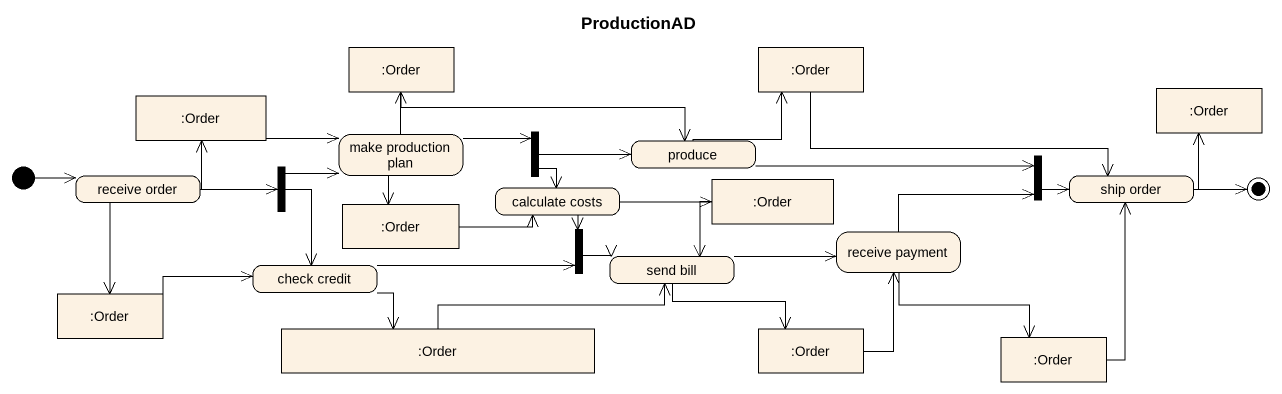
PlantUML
@startuml
title ProductionAD
hide empty description
state ":Order" as Order <<object>>
state ":Order" as Order_2 <<object>>
state ":Order" as Order_3 <<object>>
state ":Order" as Order_4 <<object>>
state "make production plan" as make_production_plan
state fork1 <<fork>>
state produce
state fork2 <<join>>
state "receive order" as receive_order
state fork3 <<fork>>
state ":Order" as Order_5 <<object>>
state "calculate costs" as calculate_costs
state ":Order" as Order_6 <<object>>
state "ship order" as ship_order
state "check credit" as check_credit
state fork4 <<join>>
state "send bill" as send_bill
state "receive payment" as receive_payment
state ":Order" as Order_7 <<object>>
state ":Order" as Order_8 <<object>>
state ":Order" as Order_9 <<object>>
state ":Order" as Order_10 <<object>>
[*] -right-> receive_order
Order -right-> produce
Order_2 -right-> ship_order
Order_3 -right-> make_production_plan
make_production_plan -up-> Order
make_production_plan -right-> fork1
make_production_plan --> Order_5
fork1 -right-> produce
fork1 --> calculate_costs
produce -up-> Order_2
produce -right-> fork2
fork2 -right-> ship_order
receive_order -up-> Order_3
receive_order -right-> fork3
receive_order --> Order_7
fork3 -right-> make_production_plan
fork3 --> check_credit
Order_5 -right-> calculate_costs
calculate_costs -right-> Order_6
calculate_costs --> fork4
Order_6 --> send_bill
ship_order -up-> Order_4
check_credit -right-> fork4
check_credit -right-> Order_8
fork4 -right-> send_bill
send_bill -right-> receive_payment
send_bill -right-> Order_9
receive_payment -right-> fork2
receive_payment --> Order_10
Order_7 -right-> check_credit
Order_8 -right-> send_bill
Order_9 -up-> receive_payment
Order_10 -up-> ship_order
ship_order -right-> [*]
@enduml
